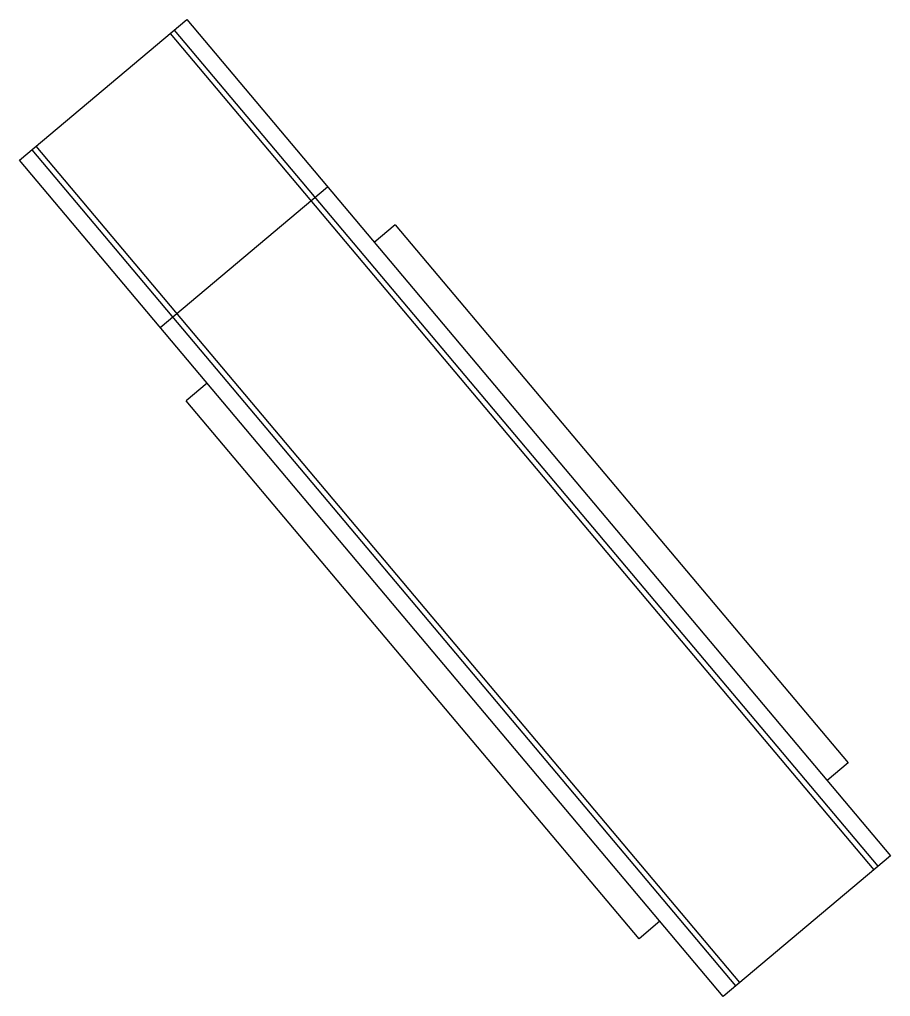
# Model space of a CAD drawing. Extents: x 4.313 to 5.11, y 9.112 to 10.006.
import ezdxf

# ---------------------------------------------------------------- set-up
doc = ezdxf.new("R2010")
doc.units = 0
doc.layers.get('0').update_dxf_attribs({"linetype": 'CONTINUOUS'})

msp = doc.modelspace()

# ---------------------------------------------------------------- linework, layer by layer
at = {"color": 0}
for p, q in [((4.31278, 9.87687), (4.4658, 10.00565)), ((4.4658, 10.00565), (5.1097, 9.24054)), ((4.45432, 9.99599), (5.09822, 9.23088)), ((4.4505, 9.99277), (5.09439, 9.22766)), ((4.96815, 9.12142), (4.32425, 9.88653)), ((4.97198, 9.12464), (4.32808, 9.88975)), ((4.95667, 9.11176), (4.31278, 9.87687)), ((4.44156, 9.72385), (4.59458, 9.85263)), ((4.65649, 9.81788), (4.63737, 9.80179)), ((4.65649, 9.81788), (5.07095, 9.3254)), ((4.48434, 9.67301), (4.46522, 9.65691)), ((4.87967, 9.16443), (4.46522, 9.65691)), ((5.07095, 9.3254), (5.05183, 9.3093)), ((5.1097, 9.24054), (4.95667, 9.11176)), ((4.8988, 9.18052), (4.87967, 9.16443))]:
    msp.add_line(p, q, dxfattribs=at)

doc.saveas('drawing.dxf')
